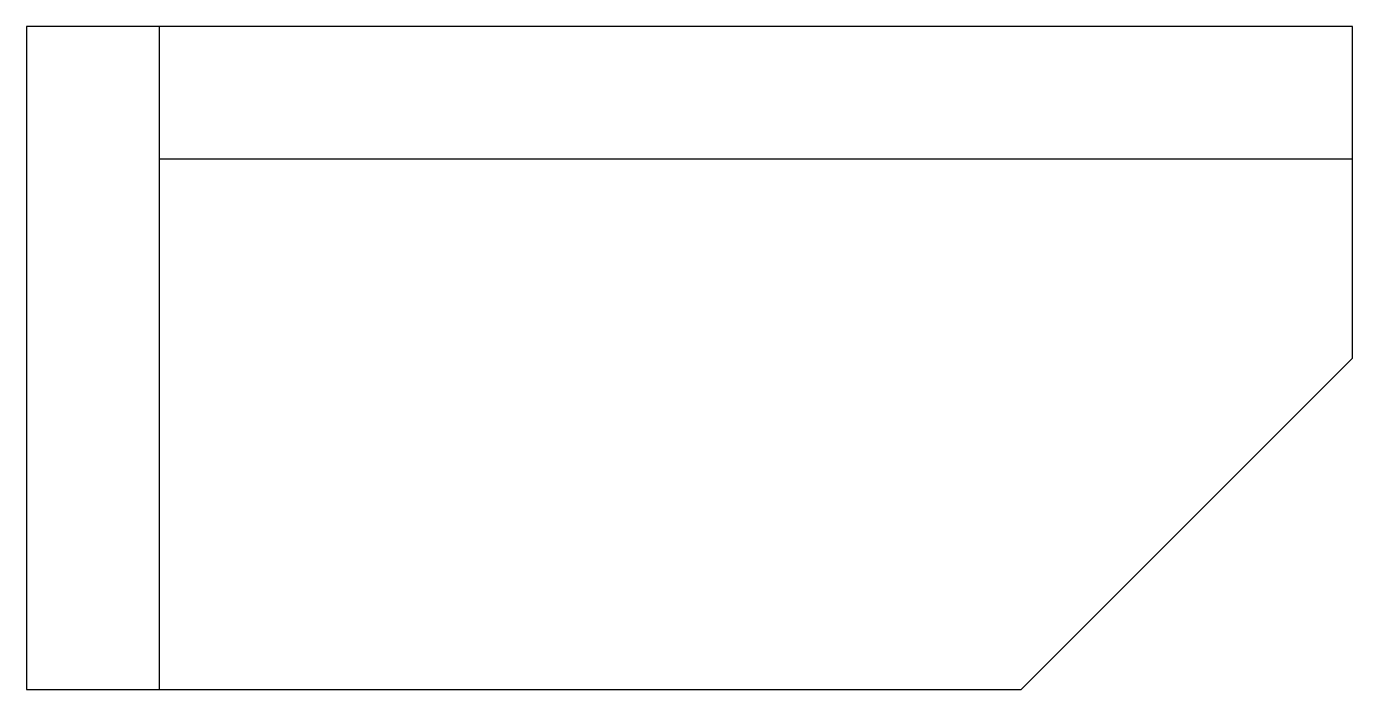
# Model space of a CAD drawing. Header units: millimetres. Extents: x 55.2 to 75.2, y 25.2 to 35.2.
import ezdxf

# ---------------------------------------------------------------- set-up
doc = ezdxf.new("R2010")
doc.units = ezdxf.units.MM
doc.header["$MEASUREMENT"] = 0
doc.layers.add('Thick', color=7, linetype='Continuous')

msp = doc.modelspace()

# ---------------------------------------------------------------- linework, layer by layer
at = {"layer": 'Thick'}
for p, q in [((57.197, 35.197), (57.197, 25.197)), ((75.197, 33.197), (57.197, 33.197))]:
    msp.add_line(p, q, dxfattribs=at)
msp.add_lwpolyline([(55.197, 35.197), (55.197, 25.197), (70.197, 25.197), (75.197, 30.197), (75.197, 35.197)], close=True, dxfattribs=at)

doc.saveas('drawing.dxf')
